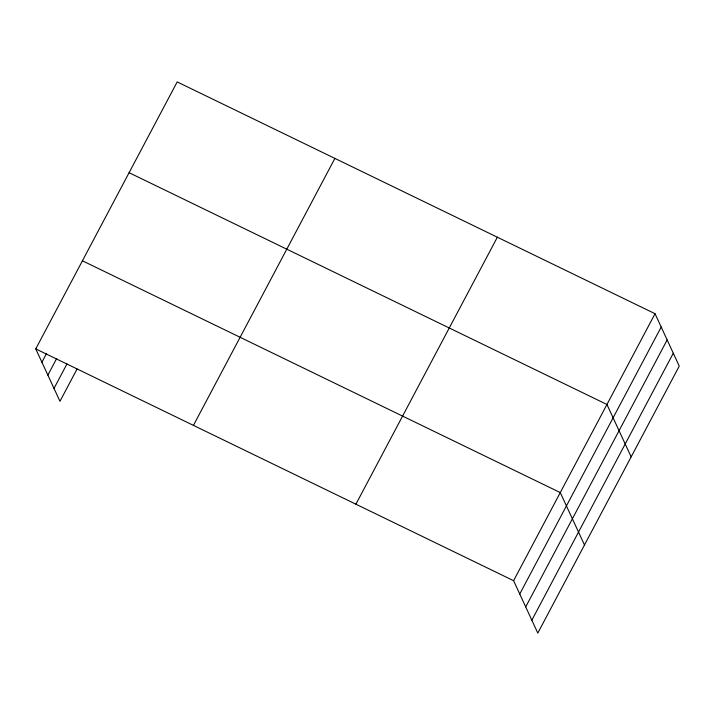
<?xml version="1.0" encoding="UTF-8"?>
<svg xmlns="http://www.w3.org/2000/svg" width="715" height="715" viewBox="0 0 715 715"><rect width="100%" height="100%" fill="white"/><g stroke="black" fill="none" stroke-linecap="round" stroke-linejoin="round"><path stroke-width="1.07" d="M35.75 348.893L177.195 81.912L655.038 313.706L679.25 366.107L537.805 633.088L513.593 580.687L35.75 348.893L59.962 401.294L77.077 368.994M41.908 362.228L46.573 353.416M47.869 375.116L56.682 358.474M54 388.406L66.969 363.926M193.434 425.389L334.888 158.408M355.9 504.2L497.354 237.21M513.593 580.687L655.038 313.706M519.751 594.022L661.196 327.032M525.713 606.91L667.158 339.929M531.844 620.191L673.289 353.21M129.102 172.69L606.946 404.476L631.157 456.876M82.431 260.796L560.274 492.581L584.477 544.982"/></g></svg>
